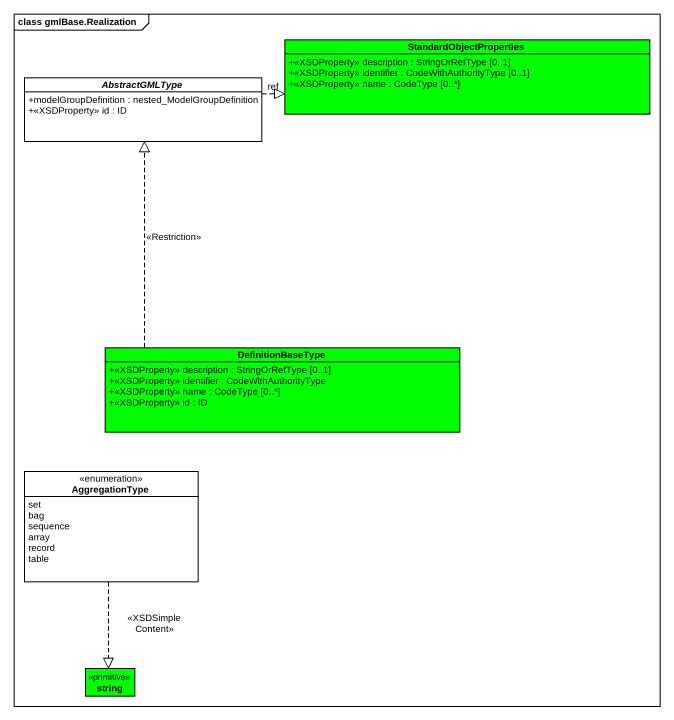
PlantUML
@startuml
mainframe class gmlBase.Realization
hide circle
hide empty members
skinparam classAttributeIconSize 0
class StandardObjectProperties #00FF00 {
  +<<XSDProperty>> description : StringOrRefType [0..1]
  +<<XSDProperty>> identifier : CodeWithAuthorityType [0..1]
  +<<XSDProperty>> name : CodeType [0..*]
}
abstract class AbstractGMLType {
  +modelGroupDefinition : nested_ModelGroupDefinition
  +<<XSDProperty>> id : ID
}
class DefinitionBaseType #00FF00 {
  +<<XSDProperty>> description : StringOrRefType [0..1]
  +<<XSDProperty>> identifier : CodeWithAuthorityType
  +<<XSDProperty>> name : CodeType [0..*]
  +<<XSDProperty>> id : ID
}
enum AggregationType {
  set
  bag
  sequence
  array
  record
  table
}
class string <<primitive>> #00FF00
AbstractGMLType .right.|> StandardObjectProperties : ref
DefinitionBaseType .up.|> AbstractGMLType : <<Restriction>>
AggregationType ..|> string : <<XSDSimpleContent>>
@enduml
